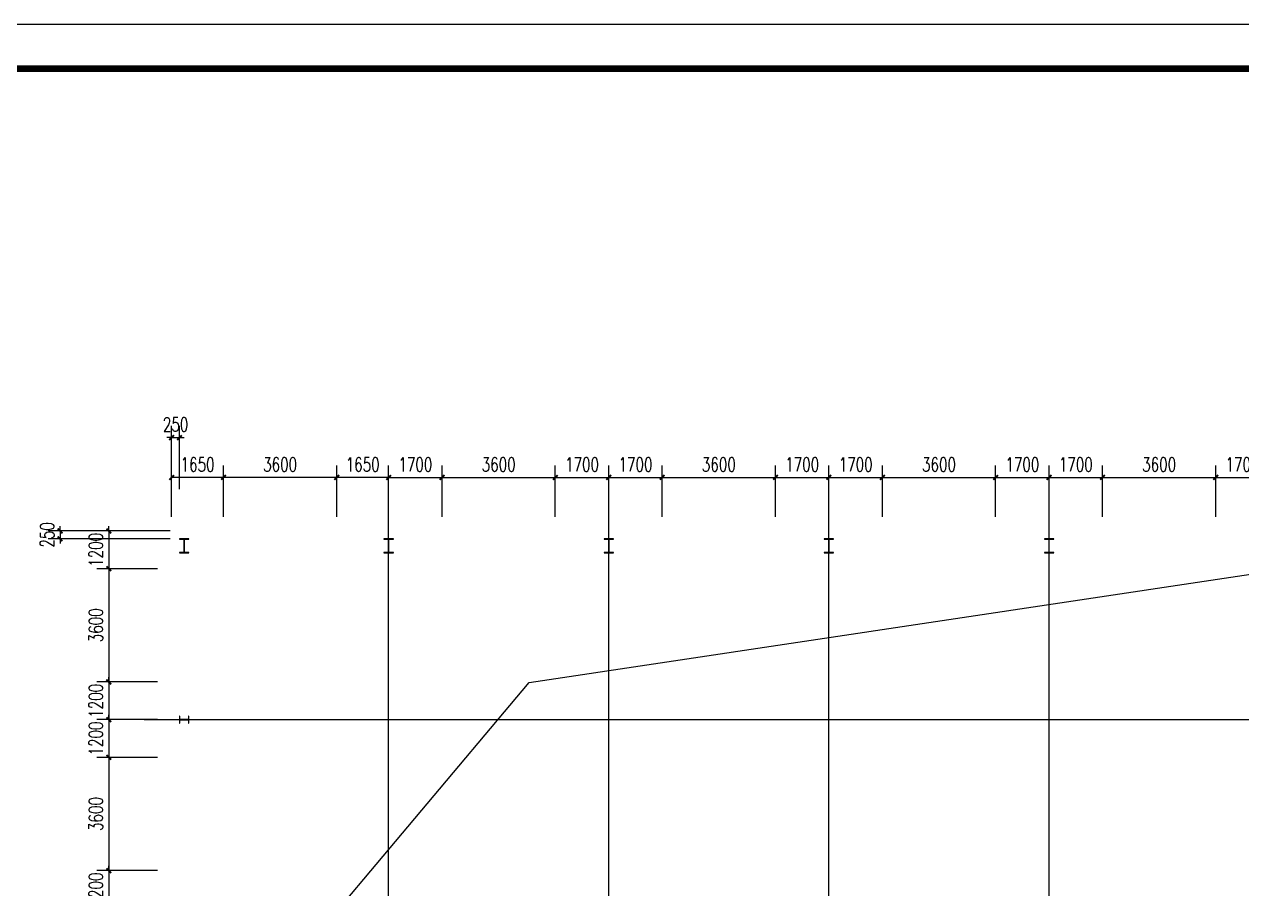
# Model space of a CAD drawing. Extents: x 180850 to 1400258, y 48356 to 327067.
# Drawn here: x 449754 to 488460, y 289505 to 316984 of the extents above; entities that cross this region are included whole.
import ezdxf

# ---------------------------------------------------------------- set-up
doc = ezdxf.new("R2010")
doc.units = 0
doc.header["$LTSCALE"] = 1000
for name, color, linetype in [('DOTE', 1, 'Continuous'), ('GZ', 50, 'Continuous'), ('PUB_TITLE', 4, 'Continuous')]:
    doc.layers.add(name, color=color, linetype=linetype)
doc.styles.add('_TCH_DIM_T3', font='SIMPLEX', dxfattribs={"width": 0.705882, "bigfont": 'GBCBIG'})
doc.dimstyles.new('_TCH_ARCH&&150', dxfattribs={"dimtxt": 446.25, "dimasz": 150, "dimexe": 375, "dimexo": 450, "dimgap": 189.375, "dimtad": 1, "dimdec": 0, "dimzin": 0, "dimdsep": 46, "dimtxsty": '_TCH_DIM_T3', "dimblk": 'ARCHTICK', "dimcen": 0.09, "dimclrd": 3, "dimclre": 3, "dimclrt": 7, "dimazin": 2, "dimtfac": 1, "dimtdec": 0, "dimtix": 1, "dimtmove": 2, "dimatfit": 3, "dimfxl": 1, "dimtolj": 1, "dimtzin": 0, "dimarcsym": 0})

# ---------------------------------------------------------------- blocks, each defined once
blk = doc.blocks.new('_ArchTick')
at = {"color": 0, "linetype": 'ByBlock', "const_width": 0.4}
blk.add_lwpolyline([(-0.5, -0.5), (0.5, 0.5)], dxfattribs=at)
blk = doc.blocks.new('*D415')
at = {"color": 3, "lineweight": -2, "transparency": 16777216}
for p, q in [((454437, 303846), (454287, 303846)), ((454437, 302378), (454437, 304221)), ((454437, 303846), (454687, 303846)), ((454687, 302205), (454687, 304221)), ((454687, 303846), (454837, 303846))]:
    blk.add_line(p, q, dxfattribs=at)
at = {"layer": 'Defpoints', "color": 0, "transparency": 16777216}
for p in [(454687, 303846), (454437, 301928), (454687, 301755)]:
    blk.add_point(p, dxfattribs=at)
at = {"color": 3, "lineweight": -2, "transparency": 16777216, "xscale": 150, "yscale": 150, "zscale": 150}
blk.add_blockref('_ArchTick', (454437, 303846), dxfattribs=at)
at = {"color": 3, "lineweight": -2, "transparency": 16777216, "xscale": 150, "yscale": 150, "zscale": 150, "rotation": 180}
blk.add_blockref('_ArchTick', (454687, 303846), dxfattribs=at)
at = {"color": 7, "transparency": 16777216, "insert": (454562, 304258), "char_height": 446.2, "attachment_point": 5, "style": '_TCH_DIM_T3'}
blk.add_mtext('\\A1;250', dxfattribs=at)
blk = doc.blocks.new('*D417')
at = {"color": 3, "lineweight": -2, "transparency": 16777216}
for p, q in [((454387, 300878), (450514, 300878)), ((450889, 300878), (450889, 301028)), ((450889, 300878), (450889, 300628)), ((454387, 300628), (450514, 300628)), ((450889, 300628), (450889, 300478))]:
    blk.add_line(p, q, dxfattribs=at)
at = {"layer": 'Defpoints', "color": 0, "transparency": 16777216}
for p in [(454837, 300878), (450889, 300628), (454837, 300628)]:
    blk.add_point(p, dxfattribs=at)
at = {"color": 3, "lineweight": -2, "transparency": 16777216, "xscale": 150, "yscale": 150, "zscale": 150}
for p, rotation in [((450889, 300878), 270), ((450889, 300628), 90)]:
    blk.add_blockref('_ArchTick', p, dxfattribs=dict(at, rotation=rotation))
at = {"color": 7, "transparency": 16777216, "insert": (450476, 300753), "char_height": 446.2, "attachment_point": 5, "rotation": 90, "style": '_TCH_DIM_T3'}
blk.add_mtext('\\A1;250', dxfattribs=at)
blk = doc.blocks.new('*D423')
at = {"color": 3, "lineweight": -2, "transparency": 16777216}
for p, q in [((461337, 301328), (461337, 302955)), ((463037, 301328), (463037, 302955)), ((461337, 302580), (463037, 302580))]:
    blk.add_line(p, q, dxfattribs=at)
at = {"layer": 'Defpoints', "color": 0, "transparency": 16777216}
for p in [(463037, 302580), (461337, 300878), (463037, 300878)]:
    blk.add_point(p, dxfattribs=at)
at = {"color": 3, "lineweight": -2, "transparency": 16777216, "xscale": 150, "yscale": 150, "zscale": 150, "rotation": 180}
blk.add_blockref('_ArchTick', (461337, 302580), dxfattribs=at)
at = {"color": 3, "lineweight": -2, "transparency": 16777216, "xscale": 150, "yscale": 150, "zscale": 150}
blk.add_blockref('_ArchTick', (463037, 302580), dxfattribs=at)
at = {"color": 7, "transparency": 16777216, "insert": (462187, 302992), "char_height": 446.2, "attachment_point": 5, "style": '_TCH_DIM_T3'}
blk.add_mtext('\\A1;1700', dxfattribs=at)
blk = doc.blocks.new('*D424')
at = {"color": 3, "lineweight": -2, "transparency": 16777216}
for p, q in [((463037, 301328), (463037, 302955)), ((466637, 301328), (466637, 302955)), ((463037, 302580), (466637, 302580))]:
    blk.add_line(p, q, dxfattribs=at)
at = {"layer": 'Defpoints', "color": 0, "transparency": 16777216}
for p in [(466637, 302580), (463037, 300878), (466637, 300878)]:
    blk.add_point(p, dxfattribs=at)
at = {"color": 3, "lineweight": -2, "transparency": 16777216, "xscale": 150, "yscale": 150, "zscale": 150, "rotation": 180}
blk.add_blockref('_ArchTick', (463037, 302580), dxfattribs=at)
at = {"color": 3, "lineweight": -2, "transparency": 16777216, "xscale": 150, "yscale": 150, "zscale": 150}
blk.add_blockref('_ArchTick', (466637, 302580), dxfattribs=at)
at = {"color": 7, "transparency": 16777216, "insert": (464837, 302992), "char_height": 446.2, "attachment_point": 5, "style": '_TCH_DIM_T3'}
blk.add_mtext('\\A1;3600', dxfattribs=at)
blk = doc.blocks.new('*D425')
at = {"color": 3, "lineweight": -2, "transparency": 16777216}
for p, q in [((466637, 301328), (466637, 302955)), ((468337, 301328), (468337, 302955)), ((466637, 302580), (468337, 302580))]:
    blk.add_line(p, q, dxfattribs=at)
at = {"layer": 'Defpoints', "color": 0, "transparency": 16777216}
for p in [(468337, 302580), (466637, 300878), (468337, 300878)]:
    blk.add_point(p, dxfattribs=at)
at = {"color": 3, "lineweight": -2, "transparency": 16777216, "xscale": 150, "yscale": 150, "zscale": 150, "rotation": 180}
blk.add_blockref('_ArchTick', (466637, 302580), dxfattribs=at)
at = {"color": 3, "lineweight": -2, "transparency": 16777216, "xscale": 150, "yscale": 150, "zscale": 150}
blk.add_blockref('_ArchTick', (468337, 302580), dxfattribs=at)
at = {"color": 7, "transparency": 16777216, "insert": (467487, 302992), "char_height": 446.2, "attachment_point": 5, "style": '_TCH_DIM_T3'}
blk.add_mtext('\\A1;1700', dxfattribs=at)
blk = doc.blocks.new('*D426')
at = {"color": 3, "lineweight": -2, "transparency": 16777216}
for p, q in [((468337, 301328), (468337, 302955)), ((470037, 301328), (470037, 302955)), ((468337, 302580), (470037, 302580))]:
    blk.add_line(p, q, dxfattribs=at)
at = {"layer": 'Defpoints', "color": 0, "transparency": 16777216}
for p in [(470037, 302580), (468337, 300878), (470037, 300878)]:
    blk.add_point(p, dxfattribs=at)
at = {"color": 3, "lineweight": -2, "transparency": 16777216, "xscale": 150, "yscale": 150, "zscale": 150, "rotation": 180}
blk.add_blockref('_ArchTick', (468337, 302580), dxfattribs=at)
at = {"color": 3, "lineweight": -2, "transparency": 16777216, "xscale": 150, "yscale": 150, "zscale": 150}
blk.add_blockref('_ArchTick', (470037, 302580), dxfattribs=at)
at = {"color": 7, "transparency": 16777216, "insert": (469187, 302992), "char_height": 446.2, "attachment_point": 5, "style": '_TCH_DIM_T3'}
blk.add_mtext('\\A1;1700', dxfattribs=at)
blk = doc.blocks.new('*D427')
at = {"color": 3, "lineweight": -2, "transparency": 16777216}
for p, q in [((470037, 301328), (470037, 302955)), ((473637, 301328), (473637, 302955)), ((470037, 302580), (473637, 302580))]:
    blk.add_line(p, q, dxfattribs=at)
at = {"layer": 'Defpoints', "color": 0, "transparency": 16777216}
for p in [(473637, 302580), (470037, 300878), (473637, 300878)]:
    blk.add_point(p, dxfattribs=at)
at = {"color": 3, "lineweight": -2, "transparency": 16777216, "xscale": 150, "yscale": 150, "zscale": 150, "rotation": 180}
blk.add_blockref('_ArchTick', (470037, 302580), dxfattribs=at)
at = {"color": 3, "lineweight": -2, "transparency": 16777216, "xscale": 150, "yscale": 150, "zscale": 150}
blk.add_blockref('_ArchTick', (473637, 302580), dxfattribs=at)
at = {"color": 7, "transparency": 16777216, "insert": (471837, 302992), "char_height": 446.2, "attachment_point": 5, "style": '_TCH_DIM_T3'}
blk.add_mtext('\\A1;3600', dxfattribs=at)
blk = doc.blocks.new('*D428')
at = {"color": 3, "lineweight": -2, "transparency": 16777216}
for p, q in [((473637, 301328), (473637, 302955)), ((475337, 301328), (475337, 302955)), ((473637, 302580), (475337, 302580))]:
    blk.add_line(p, q, dxfattribs=at)
at = {"layer": 'Defpoints', "color": 0, "transparency": 16777216}
for p in [(475337, 302580), (473637, 300878), (475337, 300878)]:
    blk.add_point(p, dxfattribs=at)
at = {"color": 3, "lineweight": -2, "transparency": 16777216, "xscale": 150, "yscale": 150, "zscale": 150, "rotation": 180}
blk.add_blockref('_ArchTick', (473637, 302580), dxfattribs=at)
at = {"color": 3, "lineweight": -2, "transparency": 16777216, "xscale": 150, "yscale": 150, "zscale": 150}
blk.add_blockref('_ArchTick', (475337, 302580), dxfattribs=at)
at = {"color": 7, "transparency": 16777216, "insert": (474487, 302992), "char_height": 446.2, "attachment_point": 5, "style": '_TCH_DIM_T3'}
blk.add_mtext('\\A1;1700', dxfattribs=at)
blk = doc.blocks.new('*D429')
at = {"color": 3, "lineweight": -2, "transparency": 16777216}
for p, q in [((475337, 301328), (475337, 302955)), ((477037, 301328), (477037, 302955)), ((475337, 302580), (477037, 302580))]:
    blk.add_line(p, q, dxfattribs=at)
at = {"layer": 'Defpoints', "color": 0, "transparency": 16777216}
for p in [(477037, 302580), (475337, 300878), (477037, 300878)]:
    blk.add_point(p, dxfattribs=at)
at = {"color": 3, "lineweight": -2, "transparency": 16777216, "xscale": 150, "yscale": 150, "zscale": 150, "rotation": 180}
blk.add_blockref('_ArchTick', (475337, 302580), dxfattribs=at)
at = {"color": 3, "lineweight": -2, "transparency": 16777216, "xscale": 150, "yscale": 150, "zscale": 150}
blk.add_blockref('_ArchTick', (477037, 302580), dxfattribs=at)
at = {"color": 7, "transparency": 16777216, "insert": (476187, 302992), "char_height": 446.2, "attachment_point": 5, "style": '_TCH_DIM_T3'}
blk.add_mtext('\\A1;1700', dxfattribs=at)
blk = doc.blocks.new('*D430')
at = {"color": 3, "lineweight": -2, "transparency": 16777216}
for p, q in [((477037, 301328), (477037, 302955)), ((480637, 301328), (480637, 302955)), ((477037, 302580), (480637, 302580))]:
    blk.add_line(p, q, dxfattribs=at)
at = {"layer": 'Defpoints', "color": 0, "transparency": 16777216}
for p in [(480637, 302580), (477037, 300878), (480637, 300878)]:
    blk.add_point(p, dxfattribs=at)
at = {"color": 3, "lineweight": -2, "transparency": 16777216, "xscale": 150, "yscale": 150, "zscale": 150, "rotation": 180}
blk.add_blockref('_ArchTick', (477037, 302580), dxfattribs=at)
at = {"color": 3, "lineweight": -2, "transparency": 16777216, "xscale": 150, "yscale": 150, "zscale": 150}
blk.add_blockref('_ArchTick', (480637, 302580), dxfattribs=at)
at = {"color": 7, "transparency": 16777216, "insert": (478837, 302992), "char_height": 446.2, "attachment_point": 5, "style": '_TCH_DIM_T3'}
blk.add_mtext('\\A1;3600', dxfattribs=at)
blk = doc.blocks.new('*D431')
at = {"color": 3, "lineweight": -2, "transparency": 16777216}
for p, q in [((480637, 301328), (480637, 302955)), ((482337, 301328), (482337, 302955)), ((480637, 302580), (482337, 302580))]:
    blk.add_line(p, q, dxfattribs=at)
at = {"layer": 'Defpoints', "color": 0, "transparency": 16777216}
for p in [(482337, 302580), (480637, 300878), (482337, 300878)]:
    blk.add_point(p, dxfattribs=at)
at = {"color": 3, "lineweight": -2, "transparency": 16777216, "xscale": 150, "yscale": 150, "zscale": 150, "rotation": 180}
blk.add_blockref('_ArchTick', (480637, 302580), dxfattribs=at)
at = {"color": 3, "lineweight": -2, "transparency": 16777216, "xscale": 150, "yscale": 150, "zscale": 150}
blk.add_blockref('_ArchTick', (482337, 302580), dxfattribs=at)
at = {"color": 7, "transparency": 16777216, "insert": (481487, 302992), "char_height": 446.2, "attachment_point": 5, "style": '_TCH_DIM_T3'}
blk.add_mtext('\\A1;1700', dxfattribs=at)
blk = doc.blocks.new('*D432')
at = {"color": 3, "lineweight": -2, "transparency": 16777216}
for p, q in [((482337, 301328), (482337, 302955)), ((484037, 301328), (484037, 302955)), ((482337, 302580), (484037, 302580))]:
    blk.add_line(p, q, dxfattribs=at)
at = {"layer": 'Defpoints', "color": 0, "transparency": 16777216}
for p in [(484037, 302580), (482337, 300878), (484037, 300878)]:
    blk.add_point(p, dxfattribs=at)
at = {"color": 3, "lineweight": -2, "transparency": 16777216, "xscale": 150, "yscale": 150, "zscale": 150, "rotation": 180}
blk.add_blockref('_ArchTick', (482337, 302580), dxfattribs=at)
at = {"color": 3, "lineweight": -2, "transparency": 16777216, "xscale": 150, "yscale": 150, "zscale": 150}
blk.add_blockref('_ArchTick', (484037, 302580), dxfattribs=at)
at = {"color": 7, "transparency": 16777216, "insert": (483187, 302992), "char_height": 446.2, "attachment_point": 5, "style": '_TCH_DIM_T3'}
blk.add_mtext('\\A1;1700', dxfattribs=at)
blk = doc.blocks.new('*D433')
at = {"color": 3, "lineweight": -2, "transparency": 16777216}
for p, q in [((484037, 301328), (484037, 302955)), ((487637, 301328), (487637, 302955)), ((484037, 302580), (487637, 302580))]:
    blk.add_line(p, q, dxfattribs=at)
at = {"layer": 'Defpoints', "color": 0, "transparency": 16777216}
for p in [(487637, 302580), (484037, 300878), (487637, 300878)]:
    blk.add_point(p, dxfattribs=at)
at = {"color": 3, "lineweight": -2, "transparency": 16777216, "xscale": 150, "yscale": 150, "zscale": 150, "rotation": 180}
blk.add_blockref('_ArchTick', (484037, 302580), dxfattribs=at)
at = {"color": 3, "lineweight": -2, "transparency": 16777216, "xscale": 150, "yscale": 150, "zscale": 150}
blk.add_blockref('_ArchTick', (487637, 302580), dxfattribs=at)
at = {"color": 7, "transparency": 16777216, "insert": (485837, 302992), "char_height": 446.2, "attachment_point": 5, "style": '_TCH_DIM_T3'}
blk.add_mtext('\\A1;3600', dxfattribs=at)
blk = doc.blocks.new('*D434')
at = {"color": 3, "lineweight": -2, "transparency": 16777216}
for p, q in [((487637, 301328), (487637, 302955)), ((489337, 301427), (489337, 302955)), ((487637, 302580), (489337, 302580))]:
    blk.add_line(p, q, dxfattribs=at)
at = {"layer": 'Defpoints', "color": 0, "transparency": 16777216}
for p in [(489337, 302580), (487637, 300878), (489337, 300977)]:
    blk.add_point(p, dxfattribs=at)
at = {"color": 3, "lineweight": -2, "transparency": 16777216, "xscale": 150, "yscale": 150, "zscale": 150, "rotation": 180}
blk.add_blockref('_ArchTick', (487637, 302580), dxfattribs=at)
at = {"color": 3, "lineweight": -2, "transparency": 16777216, "xscale": 150, "yscale": 150, "zscale": 150}
blk.add_blockref('_ArchTick', (489337, 302580), dxfattribs=at)
at = {"color": 7, "transparency": 16777216, "insert": (488487, 302992), "char_height": 446.2, "attachment_point": 5, "style": '_TCH_DIM_T3'}
blk.add_mtext('\\A1;1700', dxfattribs=at)
blk = doc.blocks.new('*D327')
at = {"color": 3, "lineweight": -2, "transparency": 16777216}
for p, q in [((452439, 294878), (452439, 295028)), ((453987, 294878), (452064, 294878)), ((452439, 294878), (452439, 293678)), ((453987, 293678), (452064, 293678)), ((452439, 293678), (452439, 293528))]:
    blk.add_line(p, q, dxfattribs=at)
at = {"layer": 'Defpoints', "color": 0, "transparency": 16777216}
for p in [(454437, 294878), (452439, 293678), (454437, 293678)]:
    blk.add_point(p, dxfattribs=at)
at = {"color": 3, "lineweight": -2, "transparency": 16777216, "xscale": 150, "yscale": 150, "zscale": 150}
for p, rotation in [((452439, 294878), 270), ((452439, 293678), 90)]:
    blk.add_blockref('_ArchTick', p, dxfattribs=dict(at, rotation=rotation))
at = {"color": 7, "transparency": 16777216, "insert": (452027, 294278), "char_height": 446.2, "attachment_point": 5, "rotation": 90, "style": '_TCH_DIM_T3'}
blk.add_mtext('\\A1;1200', dxfattribs=at)
blk = doc.blocks.new('*D328')
at = {"color": 3, "lineweight": -2, "transparency": 16777216}
for p, q in [((453987, 293678), (452064, 293678)), ((452439, 293678), (452439, 290078)), ((453987, 290078), (452064, 290078))]:
    blk.add_line(p, q, dxfattribs=at)
at = {"layer": 'Defpoints', "color": 0, "transparency": 16777216}
for p in [(454437, 293678), (452439, 290078), (454437, 290078)]:
    blk.add_point(p, dxfattribs=at)
at = {"color": 3, "lineweight": -2, "transparency": 16777216, "xscale": 150, "yscale": 150, "zscale": 150}
for p, rotation in [((452439, 293678), 90), ((452439, 290078), 270)]:
    blk.add_blockref('_ArchTick', p, dxfattribs=dict(at, rotation=rotation))
at = {"color": 7, "transparency": 16777216, "insert": (452027, 291878), "char_height": 446.2, "attachment_point": 5, "rotation": 90, "style": '_TCH_DIM_T3'}
blk.add_mtext('\\A1;3600', dxfattribs=at)
blk = doc.blocks.new('*D329')
at = {"color": 3, "lineweight": -2, "transparency": 16777216}
for p, q in [((453987, 290078), (452064, 290078)), ((452439, 290078), (452439, 290228)), ((452439, 290078), (452439, 288878)), ((453987, 288878), (452064, 288878)), ((452439, 288878), (452439, 288728))]:
    blk.add_line(p, q, dxfattribs=at)
at = {"layer": 'Defpoints', "color": 0, "transparency": 16777216}
for p in [(454437, 290078), (452439, 288878), (454437, 288878)]:
    blk.add_point(p, dxfattribs=at)
at = {"color": 3, "lineweight": -2, "transparency": 16777216, "xscale": 150, "yscale": 150, "zscale": 150}
for p, rotation in [((452439, 290078), 270), ((452439, 288878), 90)]:
    blk.add_blockref('_ArchTick', p, dxfattribs=dict(at, rotation=rotation))
at = {"color": 7, "transparency": 16777216, "insert": (452027, 289478), "char_height": 446.2, "attachment_point": 5, "rotation": 90, "style": '_TCH_DIM_T3'}
blk.add_mtext('\\A1;1200', dxfattribs=at)
blk = doc.blocks.new('*D330')
at = {"color": 3, "lineweight": -2, "transparency": 16777216}
for p, q in [((453987, 300878), (452064, 300878)), ((452439, 300878), (452439, 301028)), ((452439, 300878), (452439, 299678)), ((453987, 299678), (452064, 299678)), ((452439, 299678), (452439, 299528))]:
    blk.add_line(p, q, dxfattribs=at)
at = {"layer": 'Defpoints', "color": 0, "transparency": 16777216}
for p in [(454437, 300878), (452439, 299678), (454437, 299678)]:
    blk.add_point(p, dxfattribs=at)
at = {"color": 3, "lineweight": -2, "transparency": 16777216, "xscale": 150, "yscale": 150, "zscale": 150}
for p, rotation in [((452439, 300878), 270), ((452439, 299678), 90)]:
    blk.add_blockref('_ArchTick', p, dxfattribs=dict(at, rotation=rotation))
at = {"color": 7, "transparency": 16777216, "insert": (452027, 300278), "char_height": 446.2, "attachment_point": 5, "rotation": 90, "style": '_TCH_DIM_T3'}
blk.add_mtext('\\A1;1200', dxfattribs=at)
blk = doc.blocks.new('*D331')
at = {"color": 3, "lineweight": -2, "transparency": 16777216}
for p, q in [((453987, 299678), (452064, 299678)), ((452439, 299678), (452439, 296078)), ((453987, 296078), (452064, 296078))]:
    blk.add_line(p, q, dxfattribs=at)
at = {"layer": 'Defpoints', "color": 0, "transparency": 16777216}
for p in [(454437, 299678), (452439, 296078), (454437, 296078)]:
    blk.add_point(p, dxfattribs=at)
at = {"color": 3, "lineweight": -2, "transparency": 16777216, "xscale": 150, "yscale": 150, "zscale": 150}
for p, rotation in [((452439, 299678), 90), ((452439, 296078), 270)]:
    blk.add_blockref('_ArchTick', p, dxfattribs=dict(at, rotation=rotation))
at = {"color": 7, "transparency": 16777216, "insert": (452027, 297878), "char_height": 446.2, "attachment_point": 5, "rotation": 90, "style": '_TCH_DIM_T3'}
blk.add_mtext('\\A1;3600', dxfattribs=at)
blk = doc.blocks.new('*D332')
at = {"color": 3, "lineweight": -2, "transparency": 16777216}
for p, q in [((452439, 296078), (452439, 296228)), ((453987, 296078), (452064, 296078)), ((452439, 296078), (452439, 294878)), ((453987, 294878), (452064, 294878)), ((452439, 294878), (452439, 294728))]:
    blk.add_line(p, q, dxfattribs=at)
at = {"layer": 'Defpoints', "color": 0, "transparency": 16777216}
for p in [(454437, 296078), (452439, 294878), (454437, 294878)]:
    blk.add_point(p, dxfattribs=at)
at = {"color": 3, "lineweight": -2, "transparency": 16777216, "xscale": 150, "yscale": 150, "zscale": 150}
for p, rotation in [((452439, 296078), 270), ((452439, 294878), 90)]:
    blk.add_blockref('_ArchTick', p, dxfattribs=dict(at, rotation=rotation))
at = {"color": 7, "transparency": 16777216, "insert": (452027, 295478), "char_height": 446.2, "attachment_point": 5, "rotation": 90, "style": '_TCH_DIM_T3'}
blk.add_mtext('\\A1;1200', dxfattribs=at)
blk = doc.blocks.new('*D333')
at = {"color": 3, "lineweight": -2, "transparency": 16777216}
for p, q in [((459687, 301328), (459687, 302955)), ((461337, 301328), (461337, 302955)), ((461337, 302580), (459687, 302580))]:
    blk.add_line(p, q, dxfattribs=at)
at = {"layer": 'Defpoints', "color": 0, "transparency": 16777216}
for p in [(459687, 302580), (459687, 300878), (461337, 300878)]:
    blk.add_point(p, dxfattribs=at)
at = {"color": 3, "lineweight": -2, "transparency": 16777216, "xscale": 150, "yscale": 150, "zscale": 150, "rotation": 180}
blk.add_blockref('_ArchTick', (459687, 302580), dxfattribs=at)
at = {"color": 3, "lineweight": -2, "transparency": 16777216, "xscale": 150, "yscale": 150, "zscale": 150}
blk.add_blockref('_ArchTick', (461337, 302580), dxfattribs=at)
at = {"color": 7, "transparency": 16777216, "insert": (460512, 302992), "char_height": 446.2, "attachment_point": 5, "style": '_TCH_DIM_T3'}
blk.add_mtext('\\A1;1650', dxfattribs=at)
blk = doc.blocks.new('*D334')
at = {"color": 3, "lineweight": -2, "transparency": 16777216}
for p, q in [((456087, 301328), (456087, 302955)), ((459687, 301328), (459687, 302955)), ((459687, 302580), (456087, 302580))]:
    blk.add_line(p, q, dxfattribs=at)
at = {"layer": 'Defpoints', "color": 0, "transparency": 16777216}
for p in [(456087, 302580), (456087, 300878), (459687, 300878)]:
    blk.add_point(p, dxfattribs=at)
at = {"color": 3, "lineweight": -2, "transparency": 16777216, "xscale": 150, "yscale": 150, "zscale": 150, "rotation": 180}
blk.add_blockref('_ArchTick', (456087, 302580), dxfattribs=at)
at = {"color": 3, "lineweight": -2, "transparency": 16777216, "xscale": 150, "yscale": 150, "zscale": 150}
blk.add_blockref('_ArchTick', (459687, 302580), dxfattribs=at)
at = {"color": 7, "transparency": 16777216, "insert": (457887, 302992), "char_height": 446.2, "attachment_point": 5, "style": '_TCH_DIM_T3'}
blk.add_mtext('\\A1;3600', dxfattribs=at)
blk = doc.blocks.new('*D335')
at = {"color": 3, "lineweight": -2, "transparency": 16777216}
for p, q in [((454437, 301328), (454437, 302955)), ((456087, 301328), (456087, 302955)), ((456087, 302580), (454437, 302580))]:
    blk.add_line(p, q, dxfattribs=at)
at = {"layer": 'Defpoints', "color": 0, "transparency": 16777216}
for p in [(454437, 302580), (454437, 300878), (456087, 300878)]:
    blk.add_point(p, dxfattribs=at)
at = {"color": 3, "lineweight": -2, "transparency": 16777216, "xscale": 150, "yscale": 150, "zscale": 150, "rotation": 180}
blk.add_blockref('_ArchTick', (454437, 302580), dxfattribs=at)
at = {"color": 3, "lineweight": -2, "transparency": 16777216, "xscale": 150, "yscale": 150, "zscale": 150}
blk.add_blockref('_ArchTick', (456087, 302580), dxfattribs=at)
at = {"color": 7, "transparency": 16777216, "insert": (455262, 302992), "char_height": 446.2, "attachment_point": 5, "style": '_TCH_DIM_T3'}
blk.add_mtext('\\A1;1650', dxfattribs=at)

msp = doc.modelspace()

# ---------------------------------------------------------------- linework, layer by layer
msp.add_line((461457.23, 300628.11), (461217.23, 300628.11))
msp.add_lwpolyline([(454898.82, 283087.85), (465800.5, 296063.38), (496237.23, 300628.11)])
at = {"layer": 'DOTE'}
for p, q in [((461337.23, 264003.11), (461337.23, 301753.11)), ((468337.23, 264003.11), (468337.23, 301753.11)), ((475337.23, 264003.11), (475337.23, 301753.11)), ((482337.23, 264003.11), (482337.23, 301753.11)), ((453562.23, 294878.11), (505437.23, 294878.11))]:
    msp.add_line(p, q, dxfattribs=at)
at = {"layer": 'GZ'}
for points in [[(454687.23, 300178.11), (454987.23, 300178.11), (454987.23, 300188.11), (454844.08, 300188.11), (454840.23, 300193.11), (454840.23, 300613.46), (454844.08, 300618.11), (454987.23, 300618.11), (454987.23, 300628.11), (454687.23, 300628.11), (454687.23, 300618.11), (454830.23, 300618.11), (454834.23, 300613.62), (454834.23, 300193.11), (454830.23, 300188.11), (454687.23, 300188.11), (454687.23, 300178.11)], [(461187.23, 300178.11), (461487.23, 300178.11), (461487.23, 300188.11), (461344.08, 300188.11), (461340.23, 300193.11), (461340.23, 300613.46), (461344.08, 300618.11), (461487.23, 300618.11), (461487.23, 300628.11), (461187.23, 300628.11), (461187.23, 300618.11), (461330.23, 300618.11), (461334.23, 300613.62), (461334.23, 300193.11), (461330.23, 300188.11), (461187.23, 300188.11), (461187.23, 300178.11)], [(468187.23, 300178.11), (468487.23, 300178.11), (468487.23, 300188.11), (468344.08, 300188.11), (468340.23, 300193.11), (468340.23, 300613.46), (468344.08, 300618.11), (468487.23, 300618.11), (468487.23, 300628.11), (468187.23, 300628.11), (468187.23, 300618.11), (468330.23, 300618.11), (468334.23, 300613.62), (468334.23, 300193.11), (468330.23, 300188.11), (468187.23, 300188.11), (468187.23, 300178.11)], [(475187.23, 300178.11), (475487.23, 300178.11), (475487.23, 300188.11), (475344.08, 300188.11), (475340.23, 300193.11), (475340.23, 300613.46), (475344.08, 300618.11), (475487.23, 300618.11), (475487.23, 300628.11), (475187.23, 300628.11), (475187.23, 300618.11), (475330.23, 300618.11), (475334.23, 300613.62), (475334.23, 300193.11), (475330.23, 300188.11), (475187.23, 300188.11), (475187.23, 300178.11)], [(482187.23, 300178.11), (482487.23, 300178.11), (482487.23, 300188.11), (482344.08, 300188.11), (482340.23, 300193.11), (482340.23, 300613.46), (482344.08, 300618.11), (482487.23, 300618.11), (482487.23, 300628.11), (482187.23, 300628.11), (482187.23, 300618.11), (482330.23, 300618.11), (482334.23, 300613.62), (482334.23, 300193.11), (482330.23, 300188.11), (482187.23, 300188.11), (482187.23, 300178.11)], [(454687.23, 294988.11), (454687.23, 294768.11), (454697.23, 294768.11), (454697.23, 294871.26), (454702.23, 294875.11), (454972.58, 294875.11), (454977.23, 294871.26), (454977.23, 294768.11), (454987.23, 294768.11), (454987.23, 294988.11), (454977.23, 294988.11), (454977.23, 294885.11), (454972.74, 294881.11), (454702.23, 294881.11), (454697.23, 294885.11), (454697.23, 294988.11), (454687.23, 294988.11)]]:
    msp.add_lwpolyline(points, close=True, dxfattribs=at)
at = {"layer": 'PUB_TITLE'}
msp.add_lwpolyline([(429757.15, 232984.16), (548557.15, 232984.16), (548557.15, 316984.16), (429757.15, 316984.16)], close=True, dxfattribs=at)
at = {"layer": 'PUB_TITLE', "const_width": 212.12}
msp.add_lwpolyline([(432577.47, 234398.34), (432577.47, 315569.98), (546557.15, 315569.98), (546557.15, 234398.34)], close=True, dxfattribs=at)

# ---------------------------------------------------------------- dimensions: what is measured, and where the dimension line sits
for base, p1, p2, picture, middle in [((454687.23, 303845.71), (454437.23, 301928.11), (454687.23, 301754.98), '*D415', (454562.23, 304258.21)), ((463037.23, 302579.67), (461337.23, 300878.11), (463037.23, 300878.11), '*D423', (462187.23, 302992.17)), ((466637.23, 302579.67), (463037.23, 300878.11), (466637.23, 300878.11), '*D424', (464837.23, 302992.17)), ((468337.23, 302579.67), (466637.23, 300878.11), (468337.23, 300878.11), '*D425', (467487.23, 302992.17)), ((470037.23, 302579.67), (468337.23, 300878.11), (470037.23, 300878.11), '*D426', (469187.23, 302992.17)), ((473637.23, 302579.67), (470037.23, 300878.11), (473637.23, 300878.11), '*D427', (471837.23, 302992.17)), ((475337.23, 302579.67), (473637.23, 300878.11), (475337.23, 300878.11), '*D428', (474487.23, 302992.17)), ((477037.23, 302579.67), (475337.23, 300878.11), (477037.23, 300878.11), '*D429', (476187.23, 302992.17)), ((480637.23, 302579.67), (477037.23, 300878.11), (480637.23, 300878.11), '*D430', (478837.23, 302992.17)), ((482337.23, 302579.67), (480637.23, 300878.11), (482337.23, 300878.11), '*D431', (481487.23, 302992.17)), ((484037.23, 302579.67), (482337.23, 300878.11), (484037.23, 300878.11), '*D432', (483187.23, 302992.17)), ((487637.23, 302579.67), (484037.23, 300878.11), (487637.23, 300878.11), '*D433', (485837.23, 302992.17)), ((489337.23, 302579.67), (487637.23, 300878.11), (489337.23, 300977.2), '*D434', (488487.23, 302992.17))]:
    dim = msp.add_linear_dim(base=base, p1=p1, p2=p2, dimstyle='_TCH_ARCH&&150')
    dim.commit()
    dim.dimension.update_dxf_attribs({"geometry": picture, "text_midpoint": middle})
for base, p1, p2, angle, picture, middle in [((454437.23, 302579.67), (456087.23, 300878.11), (454437.23, 300878.11), 180, '*D335', (455262.23, 302992.17)), ((456087.23, 302579.67), (459687.23, 300878.11), (456087.23, 300878.11), 180, '*D334', (457887.23, 302992.17)), ((459687.23, 302579.67), (461337.23, 300878.11), (459687.23, 300878.11), 180, '*D333', (460512.23, 302992.17)), ((450888.84, 300628.11), (454837.23, 300878.11), (454837.23, 300628.11), 90, '*D417', (450476.34, 300753.11)), ((452439.44, 299678.11), (454437.23, 300878.03), (454437.23, 299678.11), 90, '*D330', (452026.94, 300278.07)), ((452439.44, 296078.11), (454437.23, 299678.11), (454437.23, 296078.11), 90, '*D331', (452026.94, 297878.11)), ((452439.44, 294878.11), (454437.23, 296078.11), (454437.23, 294878.11), 90, '*D332', (452026.94, 295478.11)), ((452439.44, 293678.11), (454437.23, 294878.11), (454437.23, 293678.11), 90, '*D327', (452026.94, 294278.11)), ((452439.44, 290078.11), (454437.23, 293678.11), (454437.23, 290078.11), 90, '*D328', (452026.94, 291878.11)), ((452439.44, 288878.11), (454437.23, 290078.11), (454437.23, 288878.11), 90, '*D329', (452026.94, 289478.11))]:
    dim = msp.add_linear_dim(base=base, p1=p1, p2=p2, angle=angle, dimstyle='_TCH_ARCH&&150')
    dim.commit()
    dim.dimension.update_dxf_attribs({"geometry": picture, "text_midpoint": middle})

doc.saveas('drawing.dxf')
